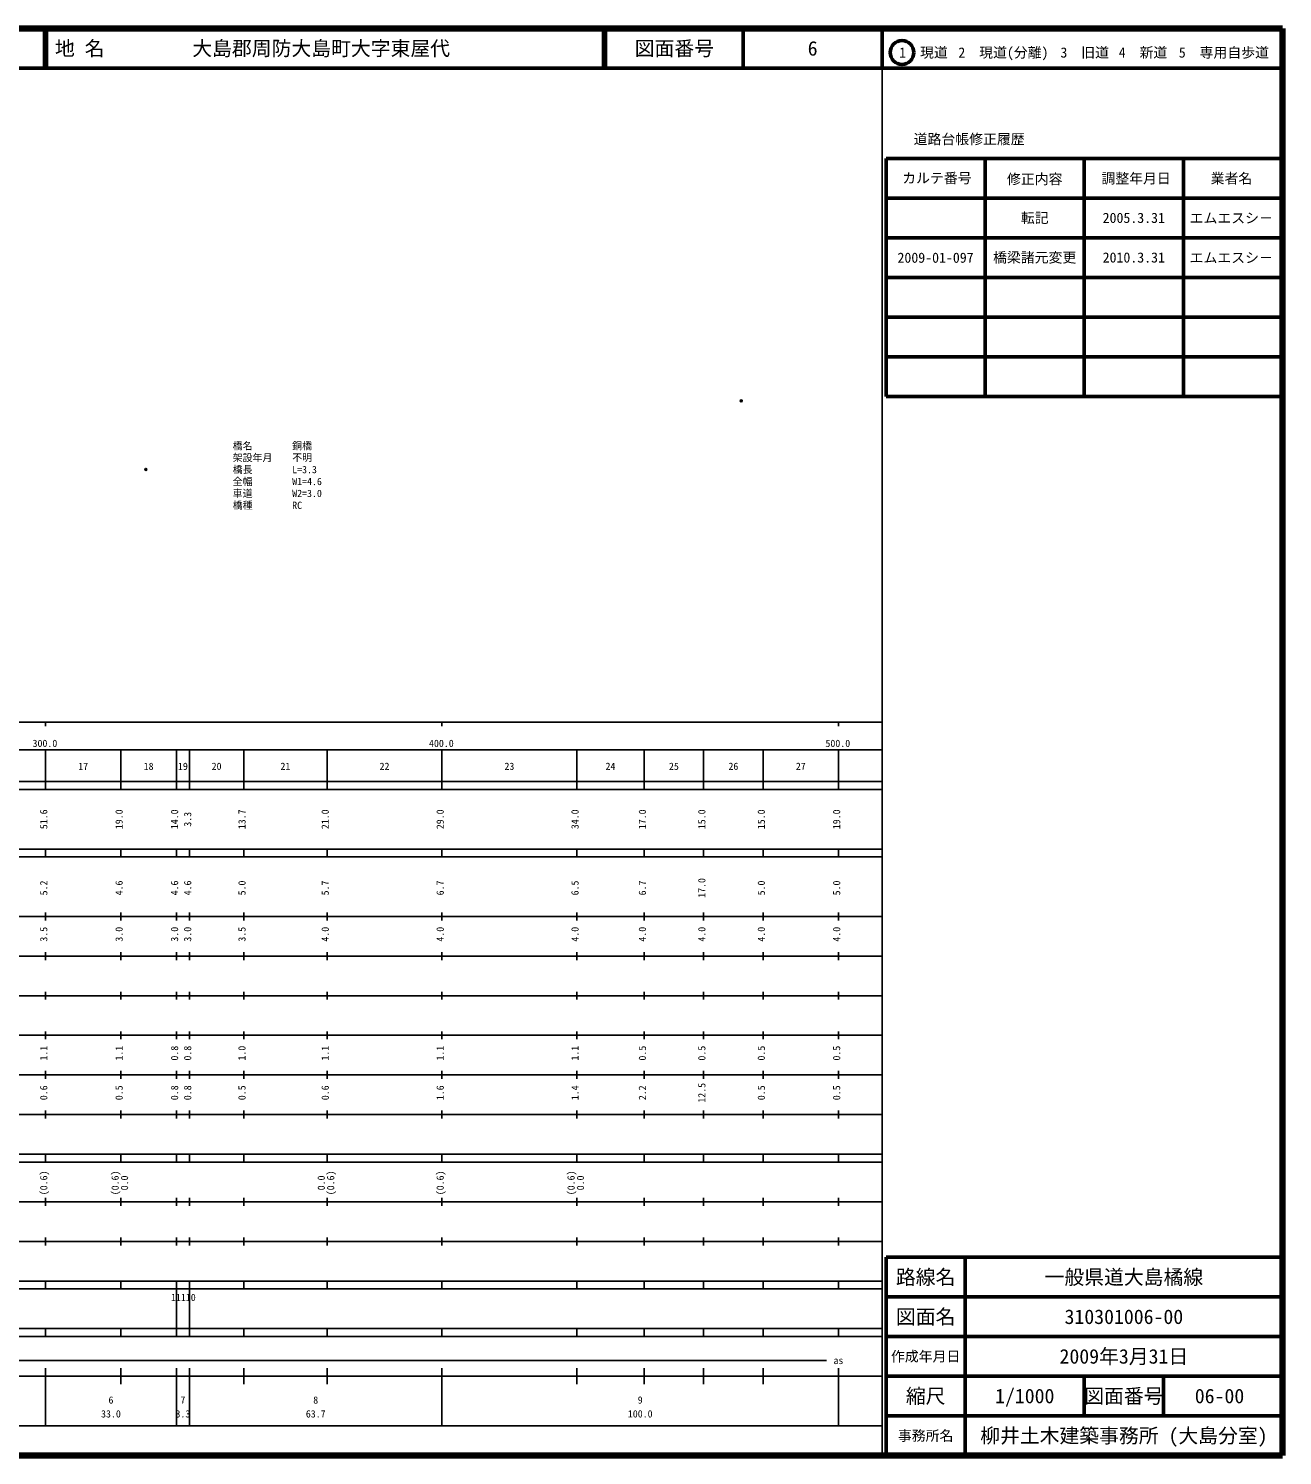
# Model space of a CAD drawing. Units: millimetres on the paper. Extents: x 40 to 680, y 20 to 380.
# Drawn here: x 363.7 to 680, y 20 to 380 of the extents above; entities that cross this region are included whole.
import ezdxf
from ezdxf.enums import TextEntityAlignment as Align

# ---------------------------------------------------------------- set-up
doc = ezdxf.new("R2010")
doc.units = ezdxf.units.MM
doc.header["$PDMODE"] = 32
doc.header["$PDSIZE"] = 0.5
for name, color, linetype in [('M-OTRS', 6, 'Continuous'), ('M-STR-HTXT', 7, 'Continuous'), ('M-TTL-TXT', 7, 'Continuous')]:
    doc.layers.add(name, color=color, linetype=linetype)
for name, color, linetype, lineweight in [('M-TTL', 2, 'Continuous', 140), ('M-TTL-BAND', 7, 'Continuous', 25), ('M-TTL-FRAM', 2, 'Continuous', 50), ('M-TTL-LINE', 7, 'Continuous', 50)]:
    doc.layers.add(name, color=color, linetype=linetype, lineweight=lineweight)
doc.styles.add('ＭＳ ゴシック', font='')
doc.styles.get('ＭＳ ゴシック').set_extended_font_data('MS Gothic')

msp = doc.modelspace()

# ---------------------------------------------------------------- linework, layer by layer
at = {"layer": 'M-OTRS'}
for p in [(543.504, 286.042), (393.315, 268.773)]:
    msp.add_point(p, dxfattribs=at)
at = {"layer": 'M-TTL'}
for p, q in [((680, 380), (40, 380)), ((680, 20), (680, 380)), ((40, 20), (680, 20))]:
    msp.add_line(p, q, dxfattribs=at)
at = {"layer": 'M-TTL-BAND'}
for p, q in [((579, 20), (579, 370)), ((40, 205), (579, 205)), ((368, 205), (368, 204)), ((468, 205), (468, 204)), ((568, 205), (568, 204)), ((68, 198), (579, 198)), ((368, 188), (368, 198)), ((387, 188), (387, 198)), ((401, 188), (401, 198)), ((404.3, 188), (404.3, 198)), ((418, 188), (418, 198)), ((439, 188), (439, 198)), ((468, 188), (468, 198)), ((502, 188), (502, 198)), ((519, 188), (519, 198)), ((534, 188), (534, 198)), ((549, 188), (549, 198)), ((568, 188), (568, 198)), ((40, 190), (579, 190)), ((40, 188), (579, 188)), ((40, 173), (579, 173)), ((368, 171), (368, 173)), ((387, 171), (387, 173)), ((401, 171), (401, 173)), ((404.3, 171), (404.3, 173)), ((418, 171), (418, 173)), ((439, 171), (439, 173)), ((468, 171), (468, 173)), ((502, 171), (502, 173)), ((519, 171), (519, 173)), ((534, 171), (534, 173)), ((549, 171), (549, 173)), ((568, 171), (568, 173)), ((40, 171), (579, 171)), ((40, 156), (579, 156)), ((368, 155), (368, 157)), ((387, 155), (387, 157)), ((401, 155), (401, 157)), ((404.3, 155), (404.3, 157)), ((418, 155), (418, 157)), ((439, 155), (439, 157)), ((468, 155), (468, 157)), ((502, 155), (502, 157)), ((519, 155), (519, 157)), ((534, 155), (534, 157)), ((549, 155), (549, 157)), ((568, 155), (568, 157)), ((46, 146), (579, 146)), ((368, 145), (368, 147)), ((387, 145), (387, 147)), ((401, 145), (401, 147)), ((404.3, 145), (404.3, 147)), ((418, 145), (418, 147)), ((439, 145), (439, 147)), ((468, 145), (468, 147)), ((502, 145), (502, 147)), ((519, 145), (519, 147)), ((534, 145), (534, 147)), ((549, 145), (549, 147)), ((568, 145), (568, 147)), ((368, 135), (368, 137)), ((387, 135), (387, 137)), ((401, 135), (401, 137)), ((404.3, 135), (404.3, 137)), ((418, 135), (418, 137)), ((439, 135), (439, 137)), ((468, 135), (468, 137)), ((502, 135), (502, 137)), ((519, 135), (519, 137)), ((534, 135), (534, 137)), ((549, 135), (549, 137)), ((568, 135), (568, 137)), ((52, 136), (579, 136)), ((46, 126), (579, 126)), ((368, 125), (368, 127)), ((387, 125), (387, 127)), ((401, 125), (401, 127)), ((404.3, 125), (404.3, 127)), ((418, 125), (418, 127)), ((439, 125), (439, 127)), ((468, 125), (468, 127)), ((502, 125), (502, 127)), ((519, 125), (519, 127)), ((534, 125), (534, 127)), ((549, 125), (549, 127)), ((568, 125), (568, 127)), ((52, 116), (579, 116)), ((368, 115), (368, 117)), ((387, 115), (387, 117)), ((401, 115), (401, 117)), ((404.3, 115), (404.3, 117)), ((418, 115), (418, 117)), ((439, 115), (439, 117)), ((468, 115), (468, 117)), ((502, 115), (502, 117)), ((519, 115), (519, 117)), ((534, 115), (534, 117)), ((549, 115), (549, 117)), ((568, 115), (568, 117)), ((46, 106), (579, 106)), ((368, 105), (368, 107)), ((387, 105), (387, 107)), ((401, 105), (401, 107)), ((404.3, 105), (404.3, 107)), ((418, 105), (418, 107)), ((439, 105), (439, 107)), ((468, 105), (468, 107)), ((502, 105), (502, 107)), ((519, 105), (519, 107)), ((534, 105), (534, 107)), ((549, 105), (549, 107)), ((568, 105), (568, 107)), ((40, 96), (579, 96)), ((40, 94), (579, 94)), ((368, 94), (368, 96)), ((387, 94), (387, 96)), ((401, 94), (401, 96)), ((404.3, 94), (404.3, 96)), ((418, 94), (418, 96)), ((439, 94), (439, 96)), ((468, 94), (468, 96)), ((502, 94), (502, 96)), ((519, 94), (519, 96)), ((534, 94), (534, 96)), ((549, 94), (549, 96)), ((568, 94), (568, 96)), ((49, 84), (579, 84)), ((368, 83), (368, 85)), ((387, 83), (387, 85)), ((401, 83), (401, 85)), ((404.3, 83), (404.3, 85)), ((418, 83), (418, 85)), ((439, 83), (439, 85)), ((468, 83), (468, 85)), ((502, 83), (502, 85)), ((519, 83), (519, 85)), ((534, 83), (534, 85)), ((549, 83), (549, 85)), ((568, 83), (568, 85)), ((40, 74), (579, 74)), ((368, 73), (368, 75)), ((387, 73), (387, 75)), ((401, 73), (401, 75)), ((404.3, 73), (404.3, 75)), ((418, 73), (418, 75)), ((439, 73), (439, 75)), ((468, 73), (468, 75)), ((502, 73), (502, 75)), ((519, 73), (519, 75)), ((534, 73), (534, 75)), ((549, 73), (549, 75)), ((568, 73), (568, 75)), ((40, 64), (579, 64)), ((40, 62), (579, 62)), ((368, 62), (368, 64)), ((387, 62), (387, 64)), ((401, 62), (401, 64)), ((401, 52), (401, 62)), ((404.3, 62), (404.3, 64)), ((404.3, 52), (404.3, 62)), ((418, 62), (418, 64)), ((439, 62), (439, 64)), ((468, 62), (468, 64)), ((502, 62), (502, 64)), ((519, 62), (519, 64)), ((534, 62), (534, 64)), ((549, 62), (549, 64)), ((568, 62), (568, 64)), ((40, 52), (579, 52)), ((368, 50), (368, 52)), ((387, 50), (387, 52)), ((401, 50), (401, 52)), ((404.3, 50), (404.3, 52)), ((418, 50), (418, 52)), ((439, 50), (439, 52)), ((468, 50), (468, 52)), ((502, 50), (502, 52)), ((519, 50), (519, 52)), ((534, 50), (534, 52)), ((549, 50), (549, 52)), ((568, 50), (568, 52)), ((40, 50), (579, 50)), ((71, 44), (565, 44)), ((40, 40), (579, 40)), ((368, 27.5), (368, 42)), ((387, 38), (387, 42)), ((401, 27.5), (401, 42)), ((404.3, 27.5), (404.3, 42)), ((418, 38), (418, 42)), ((439, 38), (439, 42)), ((468, 27.5), (468, 42)), ((502, 38), (502, 42)), ((519, 38), (519, 42)), ((534, 38), (534, 42)), ((549, 38), (549, 42)), ((568, 27.5), (568, 42)), ((68, 27.5), (579, 27.5))]:
    msp.add_line(p, q, dxfattribs=at)
at = {"layer": 'M-TTL-FRAM'}
for p, q in [((580, 347.197), (580, 287.197)), ((580, 347.197), (680, 347.197)), ((580, 287.197), (680, 287.197)), ((680, 70), (580, 70)), ((580, 70), (580, 20))]:
    msp.add_line(p, q, dxfattribs=at)
at = {"layer": 'M-TTL-LINE'}
for p, q in [((367.75, 380), (367.75, 370)), ((368.25, 380), (368.25, 370)), ((508.747, 380), (508.747, 370)), ((509.247, 380), (509.247, 370)), ((543.997, 380), (543.997, 370)), ((579, 380), (579, 370)), ((40, 370), (680, 370)), ((605, 347.197), (605, 287.197)), ((630, 347.197), (630, 287.197)), ((655, 347.197), (655, 287.197)), ((580, 337.197), (680, 337.197)), ((580, 327.197), (680, 327.197)), ((580, 317.197), (680, 317.197)), ((580, 307.197), (680, 307.197)), ((580, 297.197), (680, 297.197)), ((600, 70), (600, 20)), ((680, 60), (580, 60)), ((680, 50), (580, 50)), ((680, 40), (580, 40)), ((630, 40), (630, 30)), ((650, 40), (650, 30)), ((680, 30), (580, 30))]:
    msp.add_line(p, q, dxfattribs=at)
msp.add_circle((584.031, 373.958), 3, dxfattribs=at)

# ---------------------------------------------------------------- texts
at = {"layer": 'M-STR-HTXT', "style": 'ＭＳ ゴシック'}
for s, p in [('橋名\u3000\u3000\u3000\u3000銅橋', (415.217, 273.262)), ('架設年月\u3000\u3000不明', (415.217, 270.262)), ('橋長\u3000\u3000\u3000\u3000L=3.3', (415.217, 267.262)), ('全幅\u3000\u3000\u3000\u3000W1=4.6', (415.217, 264.262)), ('車道\u3000\u3000\u3000\u3000W2=3.0', (415.217, 261.262)), ('橋種\u3000\u3000\u3000\u3000RC', (415.217, 258.262))]:
    msp.add_text(s, height=1.833, dxfattribs=at).set_placement(p, align=Align.BOTTOM_LEFT)
at = {"layer": 'M-TTL-BAND', "style": 'ＭＳ ゴシック'}
for s, p in [('300.0', (367.844, 198.195)), ('400.0', (467.844, 198.195)), ('500.0', (567.844, 198.195)), ('17', (377.5, 192.405)), ('18', (394, 192.405)), ('19', (402.65, 192.405)), ('20', (411.15, 192.405)), ('21', (428.5, 192.405)), ('22', (453.5, 192.405)), ('23', (485, 192.405)), ('24', (510.5, 192.405)), ('25', (526.5, 192.405)), ('26', (541.5, 192.405)), ('27', (558.5, 192.405)), ('as', (568, 42.5)), ('6', (384.5, 32.523)), ('7', (402.65, 32.523)), ('8', (436.15, 32.523)), ('9', (518, 32.523)), ('33.0', (384.5, 29.033)), ('3.3', (402.65, 29.033)), ('63.7', (436.15, 29.033)), ('100.0', (518, 29.033))]:
    msp.add_text(s, height=1.833, dxfattribs=at).set_placement(p, align=Align.BOTTOM_CENTER)
for s, p in [('51.6', (369, 180.5)), ('19.0', (388, 180.5)), ('14.0', (402, 180.5)), ('3.3', (405.3, 180.5)), ('13.7', (419, 180.5)), ('21.0', (440, 180.5)), ('29.0', (469, 180.5)), ('34.0', (503, 180.5)), ('17.0', (520, 180.5)), ('15.0', (535, 180.5)), ('15.0', (550, 180.5)), ('19.0', (569, 180.5)), ('5.2', (369, 163.174)), ('4.6', (388, 163.174)), ('4.6', (402, 163.174)), ('4.6', (405.3, 163.174)), ('5.0', (419, 163.174)), ('5.7', (440, 163.174)), ('6.7', (469, 163.174)), ('6.5', (503, 163.174)), ('6.7', (520, 163.174)), ('17.0', (535, 163.174)), ('5.0', (550, 163.174)), ('5.0', (569, 163.174)), ('3.5', (369, 151.5)), ('3.0', (388, 151.5)), ('3.0', (402, 151.5)), ('3.0', (405.3, 151.5)), ('3.5', (419, 151.5)), ('4.0', (440, 151.5)), ('4.0', (469, 151.5)), ('4.0', (503, 151.5)), ('4.0', (520, 151.5)), ('4.0', (535, 151.5)), ('4.0', (550, 151.5)), ('4.0', (569, 151.5)), ('1.1', (369, 121.5)), ('1.1', (388, 121.5)), ('0.8', (402, 121.5)), ('0.8', (405.3, 121.5)), ('1.0', (419, 121.5)), ('1.1', (440, 121.5)), ('1.1', (469, 121.5)), ('1.1', (503, 121.5)), ('0.5', (520, 121.5)), ('0.5', (535, 121.5)), ('0.5', (550, 121.5)), ('0.5', (569, 121.5)), ('0.6', (369, 111.5)), ('0.5', (388, 111.5)), ('0.8', (402, 111.5)), ('0.8', (405.3, 111.5)), ('0.5', (419, 111.5)), ('0.6', (440, 111.5)), ('1.6', (469, 111.5)), ('1.4', (503, 111.5)), ('2.2', (520, 111.5)), ('12.5', (535, 111.5)), ('0.5', (550, 111.5)), ('0.5', (569, 111.5)), ('(0.6)', (369, 88.764)), ('(0.6)', (387, 88.764)), ('0.0', (389.37, 88.764)), ('0.0', (439, 88.764)), ('(0.6)', (441.37, 88.764)), ('(0.6)', (469, 88.764)), ('(0.6)', (502, 88.764)), ('0.0', (504.37, 88.764))]:
    msp.add_text(s, height=1.833, rotation=90, dxfattribs=at).set_placement(p, align=Align.BOTTOM_CENTER)
msp.add_text('11110', height=1.833, dxfattribs=at).set_placement((399.65, 58.405), align=Align.BOTTOM_LEFT)
at = {"layer": 'M-TTL-TXT', "style": 'ＭＳ ゴシック'}
for s, p in [('地 名', (370.38, 375)), ('大島郡周防大島町大字東屋代', (405.024, 375))]:
    msp.add_text(s, height=3.666, dxfattribs=at).set_placement(p, align=Align.MIDDLE_LEFT)
for s, height, p in [('図面番号', 3.666, (526.622, 375)), ('6', 3.666, (561.497, 375)), ('1\u3000現道', 2.566, (589.448, 373.958)), ('2\u3000現道(分離)', 2.566, (609.619, 373.958)), ('3\u3000旧道', 2.566, (630.121, 373.958)), ('4\u3000新道', 2.566, (644.824, 373.958)), ('5\u3000専用自歩道', 2.566, (665.228, 373.958)), ('道路台帳修正履歴', 2.566, (600.968, 352.113)), ('カルテ番号', 2.566, (592.839, 342.277)), ('修正内容', 2.566, (617.509, 342.023)), ('調整年月日', 2.566, (643.089, 342.197)), ('業者名', 2.566, (667.134, 342.197)), ('転記', 2.566, (617.5, 332.245)), ('2005.3.31', 2.566, (642.5, 332.245)), ('エムエスシ－', 2.566, (667.077, 332.189)), ('2009-01-097', 2.566, (592.5, 322.189)), ('橋梁諸元変更', 2.566, (617.5, 322.245)), ('2010.3.31', 2.566, (642.5, 322.245)), ('エムエスシ－', 2.566, (667.077, 322.189)), ('路線名', 3.666, (590, 65)), ('路線名', 3.666, (590, 65)), ('一般県道大島橘線', 3.666, (640, 65)), ('図面名', 3.666, (590, 55)), ('図面名', 3.666, (590, 55)), ('310301006-00', 3.666, (640, 55)), ('2009年3月31日', 3.666, (640, 45)), ('作成年月日', 2.566, (590, 45)), ('作成年月日', 2.566, (590, 45)), ('縮尺', 3.666, (590, 35)), ('縮尺', 3.666, (590, 35)), ('1/1000', 3.666, (615, 35)), ('図面番号', 3.666, (640, 35)), ('図面番号', 3.666, (640, 35)), ('06-00', 3.666, (664.125, 35)), ('事務所名', 2.566, (590, 25)), ('事務所名', 2.566, (590, 25)), ('柳井土木建築事務所 (大島分室)', 3.666, (640, 25))]:
    msp.add_text(s, height=height, dxfattribs=at).set_placement(p, align=Align.MIDDLE_CENTER)

doc.saveas('drawing.dxf')
